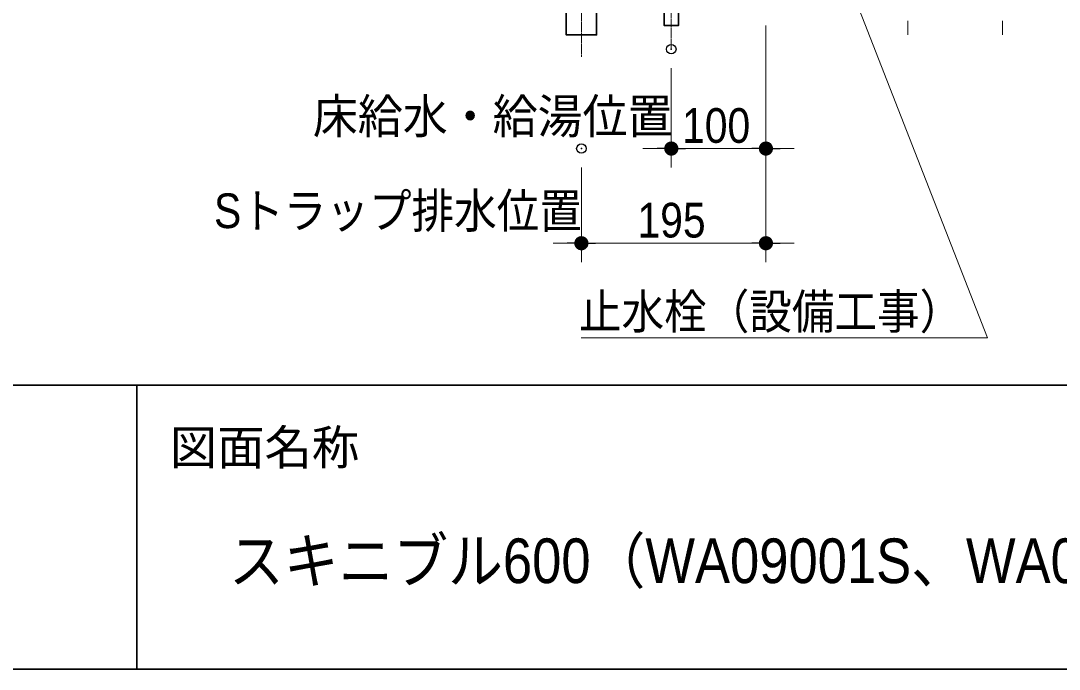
# Model space of a CAD drawing. Units: millimetres, scale not verified. Extents: x -6062 to 6062, y -3045 to 3045.
# Drawn here: x -4060 to -2962, y -2770 to -2085 of the extents above; entities that cross this region are included whole.
import ezdxf
from ezdxf.enums import TextEntityAlignment as Align

# ---------------------------------------------------------------- set-up
doc = ezdxf.new("R2010")
doc.units = ezdxf.units.MM
doc.header["$LTSCALE"] = 20
doc.header["$PDMODE"] = 32
doc.header["$PDSIZE"] = 10
doc.linetypes.add('USER2', pattern=[2.91, 1.76, -0.4, 0.35, -0.4])
for name, color, linetype, lineweight in [('0-2_4給排水', 7, 'Continuous', 30), ('0-3_1図面枠', 7, 'Continuous', 20), ('0-4_2寸法-2', 7, 'Continuous', 15), ('0-5_0', 7, 'Continuous', 25), ('0-7_2寸法-1', 7, 'Continuous', 15), ('0-8_2寸法-3', 7, 'Continuous', 15)]:
    doc.layers.add(name, color=color, linetype=linetype, lineweight=lineweight)
doc.layers.add('0-6_Defpoints', color=7, linetype='Continuous')
doc.styles.add('ＭＳ Ｐゴシック', font='')
doc.styles.get('ＭＳ Ｐゴシック').set_extended_font_data('MS PGothic')

# ---------------------------------------------------------------- blocks, each defined once
blk = doc.blocks.new('グループ-19')
at = {"layer": '0-2_4給排水', "linetype": 'USER2', "lineweight": 15}
blk.add_line((-33600, -42460), (-33600, -30380), dxfattribs=at)
at = {"layer": '0-2_4給排水'}
blk.add_lwpolyline([(-33920, -41400), (-33280, -41400), (-33280, -42000), (-33920, -42000)], close=True, dxfattribs=at)
blk = doc.blocks.new('グループ-23')
at = {"layer": '0-3_1図面枠', "lineweight": 35}
for p, q in [((-80000, -49400), (80000, -49400)), ((-43000, -49400), (-43000, -55400))]:
    blk.add_line(p, q, dxfattribs=at)
blk.add_lwpolyline([(-80000, 55400), (80000, 55400), (80000, -55400), (-80000, -55400)], close=True, dxfattribs=at)
blk = doc.blocks.new('図面枠')
at = {"layer": '0-3_1図面枠'}
blk.add_blockref('グループ-23', (0, 0), dxfattribs=at)
at = {"layer": '0-3_1図面枠', "style": 'ＭＳ Ｐゴシック'}
blk.add_text('図面名称', height=733.7, dxfattribs=at).set_placement((-42300.1, -51299.8), align=Align.BOTTOM_LEFT)
blk = doc.blocks.new('グループ-54')
at = {"layer": '0-2_4給排水', "linetype": 'USER2', "lineweight": 15}
blk.add_line((-31700, -40100), (-31700, -42300), dxfattribs=at)
at = {"layer": '0-2_4給排水'}
blk.add_lwpolyline([(-31900, -40600), (-31900, -41200), (-31500, -41200), (-31500, -40600)], dxfattribs=at)
for points in [[(-32300, -41200), (-31100, -41200), (-31100, -41400), (-32300, -41400)], [(-31850, -41400), (-31550, -41400), (-31550, -41800), (-31850, -41800)]]:
    blk.add_lwpolyline(points, close=True, dxfattribs=at)
blk = doc.blocks.new('_Dot')
at = {"layer": '0-5_0'}
blk.add_line((-10, 0), (-20, 0), dxfattribs=at)
for points in [[(0, 0), (-10, 0), (-9.92, 1.25)], [(0, 0), (-9.92, -1.25), (-10, 0)], [(0, 0), (-9.92, 1.25), (-9.69, 2.49)], [(0, 0), (-9.69, -2.49), (-9.92, -1.25)], [(0, 0), (-9.69, 2.49), (-9.3, 3.68)], [(0, 0), (-9.3, -3.68), (-9.69, -2.49)], [(0, 0), (-9.3, 3.68), (-8.76, 4.82)], [(0, 0), (-8.76, -4.82), (-9.3, -3.68)], [(0, 0), (-8.76, 4.82), (-8.09, 5.88)], [(0, 0), (-8.09, -5.88), (-8.76, -4.82)], [(0, 0), (-8.09, 5.88), (-7.29, 6.85)], [(0, 0), (-7.29, -6.85), (-8.09, -5.88)], [(0, 0), (-7.29, 6.85), (-6.37, 7.71)], [(0, 0), (-6.37, -7.71), (-7.29, -6.85)], [(0, 0), (-6.37, 7.71), (-5.36, 8.44)], [(0, 0), (-5.36, -8.44), (-6.37, -7.71)], [(0, 0), (-5.36, 8.44), (-4.26, 9.05)], [(0, 0), (-4.26, -9.05), (-5.36, -8.44)], [(0, 0), (-4.26, 9.05), (-3.09, 9.51)], [(0, 0), (-3.09, -9.51), (-4.26, -9.05)], [(0, 0), (-3.09, 9.51), (-1.87, 9.82)], [(0, 0), (-1.87, -9.82), (-3.09, -9.51)], [(0, 0), (-1.87, 9.82), (-0.63, 9.98)], [(0, 0), (-0.63, -9.98), (-1.87, -9.82)], [(0, 0), (-0.63, 9.98), (0.63, 9.98)], [(0, 0), (0.63, -9.98), (-0.63, -9.98)], [(0, 0), (0.63, 9.98), (1.87, 9.82)], [(0, 0), (1.87, 9.82), (3.09, 9.51)], [(0, 0), (3.09, 9.51), (4.26, 9.05)], [(0, 0), (4.26, 9.05), (5.36, 8.44)], [(0, 0), (5.36, 8.44), (6.37, 7.71)], [(0, 0), (6.37, 7.71), (7.29, 6.85)], [(0, 0), (7.29, 6.85), (8.09, 5.88)], [(0, 0), (8.09, 5.88), (8.76, 4.82)], [(0, 0), (8.76, 4.82), (9.3, 3.68)], [(0, 0), (9.3, 3.68), (9.69, 2.49)], [(0, 0), (9.69, 2.49), (9.92, 1.25)], [(0, 0), (9.92, 1.25), (10, 0)], [(0, 0), (1.87, -9.82), (0.63, -9.98)], [(0, 0), (3.09, -9.51), (1.87, -9.82)], [(0, 0), (4.26, -9.05), (3.09, -9.51)], [(0, 0), (5.36, -8.44), (4.26, -9.05)], [(0, 0), (6.37, -7.71), (5.36, -8.44)], [(0, 0), (7.29, -6.85), (6.37, -7.71)], [(0, 0), (8.09, -5.88), (7.29, -6.85)], [(0, 0), (8.76, -4.82), (8.09, -5.88)], [(0, 0), (9.3, -3.68), (8.76, -4.82)], [(0, 0), (9.69, -2.49), (9.3, -3.68)], [(0, 0), (9.92, -1.25), (9.69, -2.49)], [(0, 0), (10, 0), (9.92, -1.25)]]:
    blk.add_solid(points, dxfattribs=at)

msp = doc.modelspace()

# ---------------------------------------------------------------- linework, layer by layer
at = {"layer": '0-4_2寸法-2'}
for p, q in [((-3122.5, -2085.01), (-3122.5, -2100.01)), ((-3022.5, -2085.01), (-3022.5, -2100.01)), ((-3272.5, -2090), (-3272.5, -2240)), ((-3372.5, -2135), (-3372.5, -2240)), ((-3387.51, -2220), (-3402.51, -2220)), ((-3372.5, -2220), (-3272.5, -2220)), ((-3257.49, -2220), (-3242.49, -2220)), ((-3467.5, -2240), (-3467.5, -2340)), ((-3272.5, -2240), (-3272.5, -2340)), ((-3482.51, -2320), (-3497.51, -2320)), ((-3467.5, -2320), (-3272.5, -2320)), ((-3257.49, -2320), (-3242.49, -2320))]:
    msp.add_line(p, q, dxfattribs=at)
at = {"layer": '0-6_Defpoints'}
for p in [(-3372.5, -2115), (-3467.5, -2220), (-3272.5, -2220), (-3272.5, -2320)]:
    msp.add_point(p, dxfattribs=at)
at = {"layer": '0-7_2寸法-1'}
for p, q in [((-3272.5, -2090), (-3272.5, -2240)), ((-3372.5, -2135), (-3372.5, -2240)), ((-3357.49, -2220), (-3287.51, -2220)), ((-3467.5, -2240), (-3467.5, -2340)), ((-3272.5, -2240), (-3272.5, -2340)), ((-3452.49, -2320), (-3287.51, -2320))]:
    msp.add_line(p, q, dxfattribs=at)
at = {"layer": '0-8_2寸法-3'}
msp.add_lwpolyline([(-3467.57, -2420), (-3038.38, -2420), (-3339.25, -1649.9)], dxfattribs=at)

# ---------------------------------------------------------------- block references
at = {"layer": '0-2_4給排水', "xscale": 0.05, "yscale": 0.05}
for name in ['グループ-19', 'グループ-54']:
    msp.add_blockref(name, (-1787.5, 0), dxfattribs=at)
at = {"layer": '0-3_1図面枠', "xscale": 0.05, "yscale": 0.05}
msp.add_blockref('図面枠', (-1787.5, 0), dxfattribs=at)
at = {"layer": '0-4_2寸法-2', "xscale": 0.7503418, "yscale": 0.7503418}
for p in [(-3372.5, -2220), (-3467.5, -2320)]:
    msp.add_blockref('_Dot', p, dxfattribs=at)
at = {"layer": '0-4_2寸法-2', "xscale": 0.7503418, "yscale": 0.7503418, "rotation": 180}
for p in [(-3272.5, -2220), (-3272.5, -2320)]:
    msp.add_blockref('_Dot', p, dxfattribs=at)
at = {"layer": '0-7_2寸法-1', "xscale": 0.7503418, "yscale": 0.7503418, "rotation": 180}
for p in [(-3372.5, -2220), (-3467.5, -2320)]:
    msp.add_blockref('_Dot', p, dxfattribs=at)
at = {"layer": '0-7_2寸法-1', "xscale": 0.7503418, "yscale": 0.7503418}
for p in [(-3272.5, -2220), (-3272.5, -2320)]:
    msp.add_blockref('_Dot', p, dxfattribs=at)

# ---------------------------------------------------------------- texts
at = {"layer": '0-3_1図面枠', "style": 'ＭＳ Ｐゴシック', "width": 0.9}
msp.add_text('スキニブル600（WA09001S、WA09002S、WA09003S、WA09004S、WA09005S）＋ 洗面台 設備図面3', height=47.17, dxfattribs=at).set_placement((-3839.98, -2693.18), align=Align.BOTTOM_LEFT)
at = {"layer": '0-4_2寸法-2', "style": 'ＭＳ Ｐゴシック'}
for s, width, p in [('床給水・給湯位置', 0.95, (-3751.31, -2215.12)), ('Sトラップ排水位置', 0.9, (-3855.79, -2315.02))]:
    msp.add_text(s, height=36.66, dxfattribs=dict(at, width=width)).set_placement(p, align=Align.BOTTOM_LEFT)
at = {"layer": '0-7_2寸法-1', "style": 'ＭＳ Ｐゴシック', "width": 0.9}
for s, p in [('100', (-3361.11, -2224.96)), ('195', (-3408.22, -2324.96))]:
    msp.add_text(s, height=36.66, dxfattribs=at).set_placement(p, align=Align.BOTTOM_LEFT)
at = {"layer": '0-8_2寸法-3', "style": 'ＭＳ Ｐゴシック', "width": 0.9}
msp.add_text('止水栓（設備工事）', height=36.66, dxfattribs=at).set_placement((-3470.07, -2421.47), align=Align.BOTTOM_LEFT)

doc.saveas('drawing.dxf')
